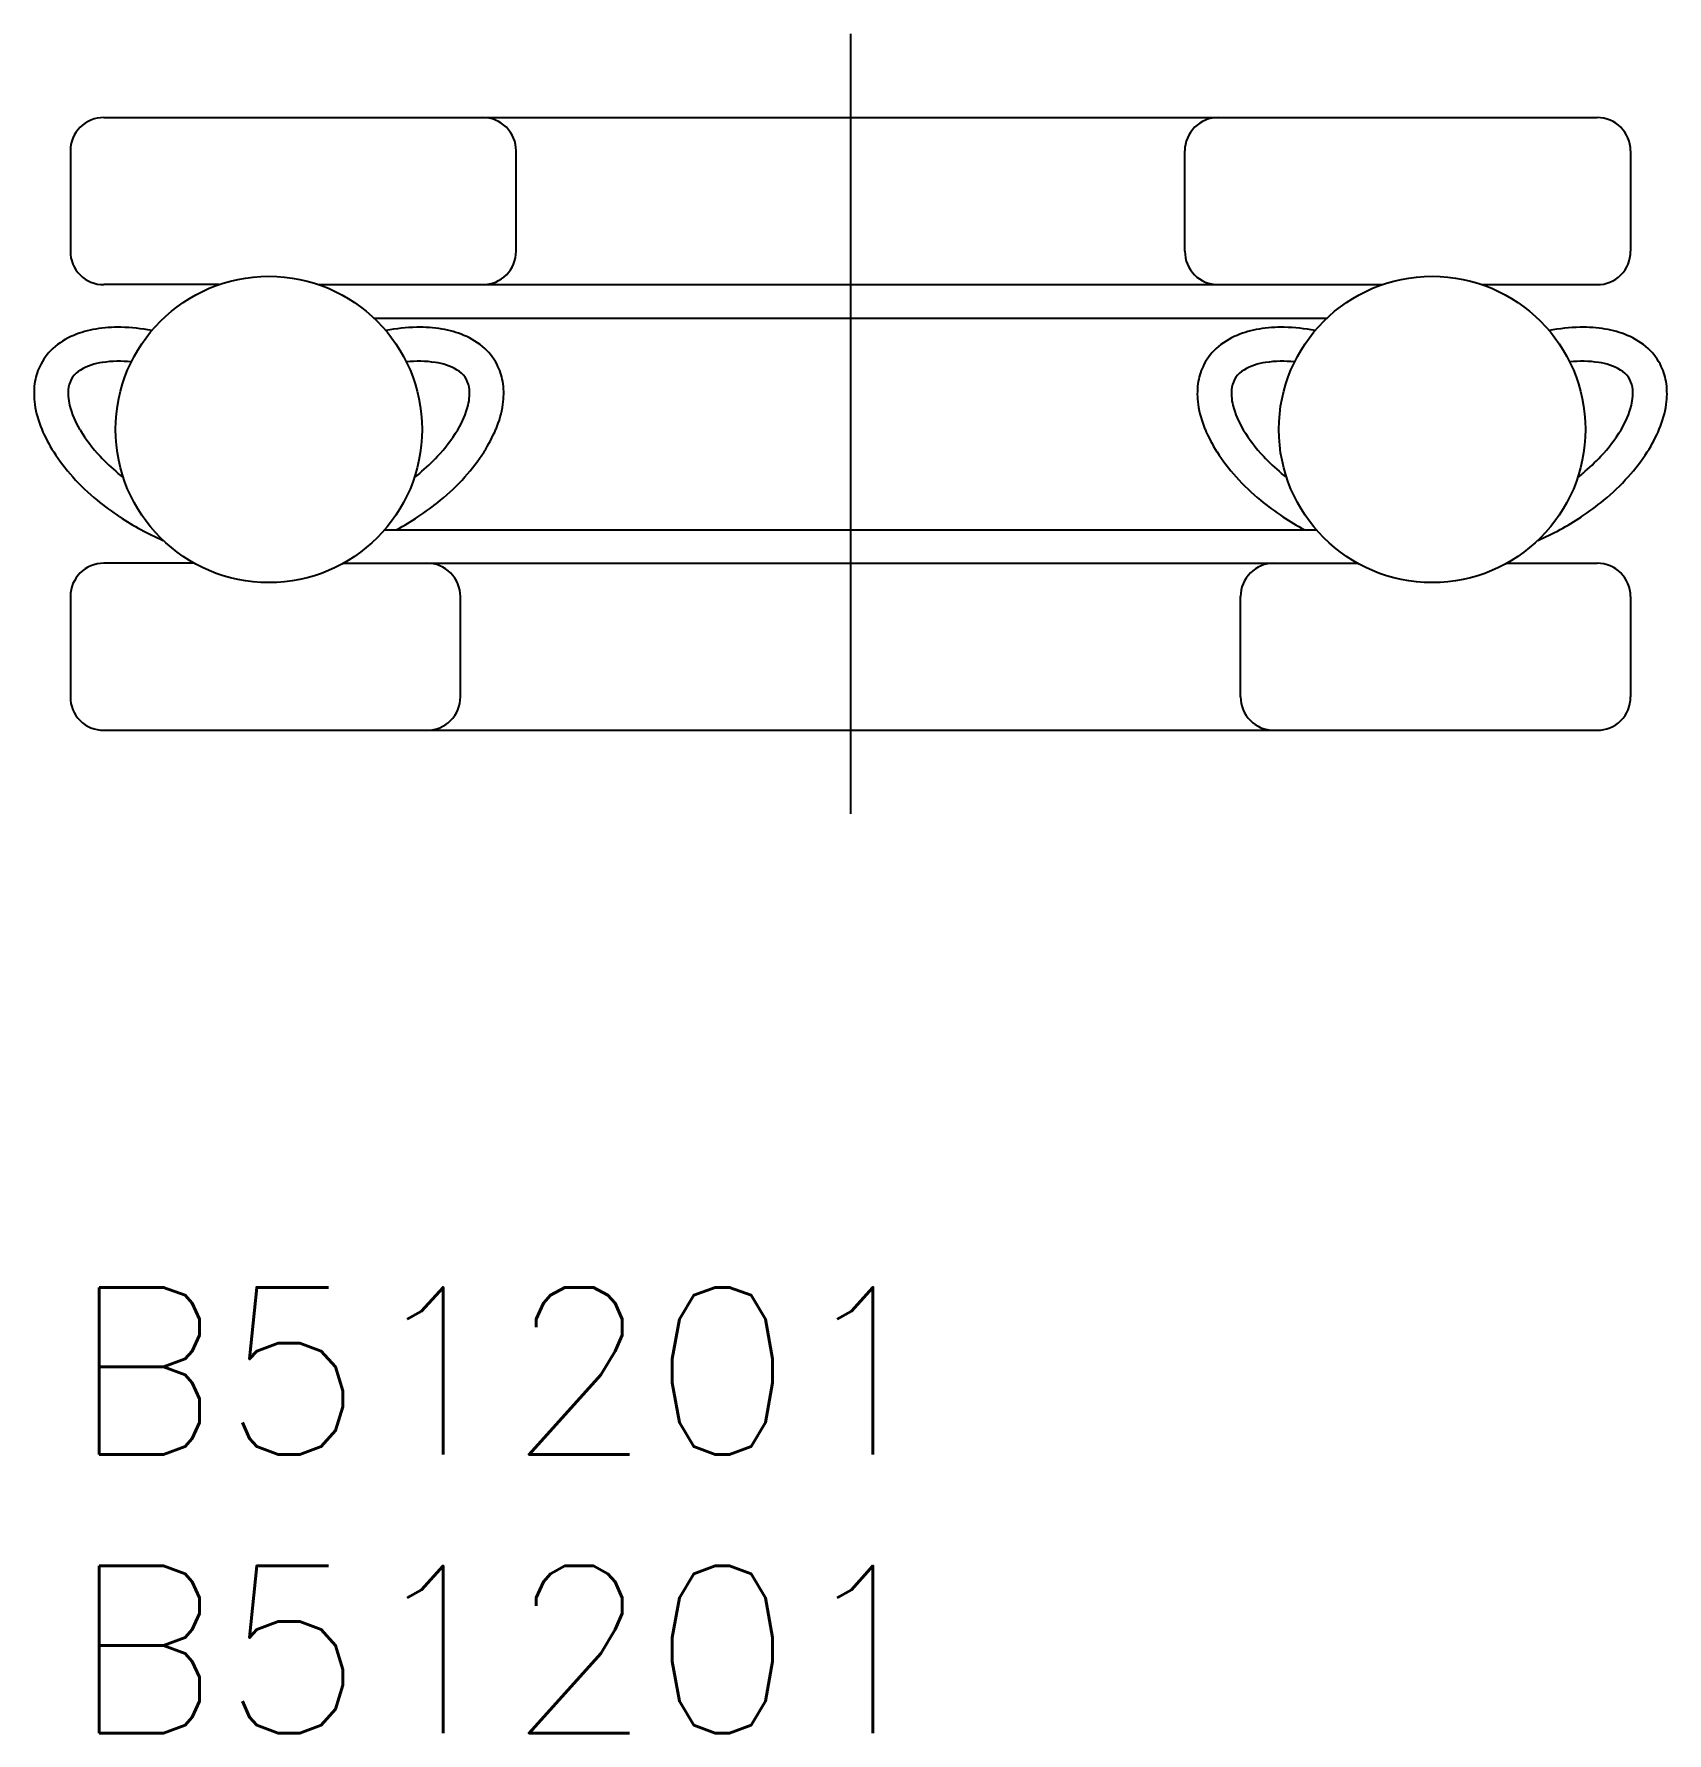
# Model space of a CAD drawing. Extents: x -0.7 to 28.6, y -8 to 22.5.
import ezdxf

# ---------------------------------------------------------------- set-up
doc = ezdxf.new("R2010")
doc.units = 0
doc.header["$LTSCALE"] = 0.5
doc.linetypes.add('CENTER', pattern=[50.8, 31.75, -6.35, 6.35, -6.35])
for name, color, linetype in [('MSM_CENTER', 1, 'CENTER'), ('MSM_CONTINUOUS', 7, 'CONTINUOUS'), ('MSM_PART_NUMBER', 7, 'CONTINUOUS')]:
    doc.layers.add(name, color=color, linetype=linetype)
doc.styles.get("Standard").update_dxf_attribs({"font": 'txt.shx', "height": 3, "bigfont": 'bigfont.shx'})

# ---------------------------------------------------------------- blocks, each defined once
blk = doc.blocks.new('*U2')
at = {"layer": 'MSM_PART_NUMBER'}
blk.add_text('B51201', height=3, dxfattribs=at).set_placement((0, -3))
blk = doc.blocks.new('*U3')
at = {"layer": 'MSM_PART_NUMBER'}
blk.add_text('B51201', height=3, dxfattribs=at).set_placement((0, -8))

msp = doc.modelspace()

# ---------------------------------------------------------------- linework, layer by layer
at = {"layer": 'MSM_CENTER'}
msp.add_line((13.997, 22.5), (13.997, 8.5), dxfattribs=at)
at = {"layer": 'MSM_CONTINUOUS'}
for p, q in [((0.597, 21), (27.397, 21)), ((-0.003, 20.4), (-0.003, 18.6)), ((7.997, 18.6), (7.997, 20.4)), ((19.997, 18.6), (19.997, 20.4)), ((27.997, 20.4), (27.997, 18.6)), ((2.661, 18), (0.597, 18)), ((4.457, 18), (23.537, 18)), ((25.333, 18), (27.397, 18)), ((5.447, 17.4), (22.547, 17.4)), ((5.638, 13.6), (22.357, 13.6)), ((2.218, 13), (0.597, 13)), ((4.901, 13), (23.094, 13)), ((25.777, 13), (27.397, 13)), ((-0.003, 12.4), (-0.003, 10.6)), ((6.997, 10.6), (6.997, 12.4)), ((20.997, 10.6), (20.997, 12.4)), ((27.997, 12.4), (27.997, 10.6)), ((0.603, 10), (27.397, 10))]:
    msp.add_line(p, q, dxfattribs=at)
for centre in [(3.559, 15.401), (24.435, 15.401)]:
    msp.add_circle(centre, 2.75, dxfattribs=at)
for centre, radius, start, end in [((0.597, 20.4), 0.6, 89.9999, 180), ((7.397, 20.4), 0.6, 360, 90.0001), ((20.597, 20.4), 0.6, 89.9999, 180), ((27.397, 20.4), 0.6, 0, 89.9999), ((0.597, 18.6), 0.6, 180, 270.0001), ((7.397, 18.6), 0.6, 270.0001, 0), ((20.597, 18.6), 0.6, 180, 269.9999), ((27.397, 18.6), 0.6, 269.9999, 360), ((0.526, 15.93), 1.251, 111.9622, 132.449), ((0.747, 15.426), 1.801, 99.4197, 112.4711), ((0.844, 14.862), 2.373, 88.5126, 99.505), ((0.83, 13.884), 3.352, 79.1927, 88.7161), ((6.288, 13.884), 3.352, 91.2839, 100.8073), ((6.275, 14.862), 2.373, 80.495, 91.4874), ((6.372, 15.426), 1.801, 67.5289, 80.5803), ((6.592, 15.93), 1.251, 47.551, 68.0378), ((21.403, 15.93), 1.251, 111.9626, 132.4494), ((21.623, 15.426), 1.801, 99.4201, 112.4716), ((21.72, 14.862), 2.373, 88.513, 99.5054), ((21.707, 13.884), 3.352, 79.1921, 88.7165), ((27.164, 13.884), 3.352, 91.2844, 100.8087), ((27.151, 14.862), 2.373, 80.4955, 91.4878), ((27.248, 15.426), 1.801, 67.5293, 80.5808), ((27.468, 15.93), 1.251, 47.5514, 68.0382), ((0.352, 16.118), 0.994, 132.3311, 155.3416), ((6.767, 16.118), 0.994, 24.6584, 47.6689), ((21.228, 16.118), 0.994, 132.3315, 155.342), ((27.643, 16.118), 0.994, 24.6589, 47.6693), ((0.402, 16.081), 1.055, 154.6495, 172.3647), ((0.705, 15.582), 1.029, 97.4711, 120.5801), ((0.868, 14.603), 2.022, 83.6854, 98.46), ((6.25, 14.603), 2.022, 81.54, 96.3146), ((6.414, 15.582), 1.029, 59.4199, 82.5289), ((6.717, 16.081), 1.055, 7.6353, 25.3505), ((21.278, 16.081), 1.055, 154.6499, 172.3652), ((21.581, 15.582), 1.029, 97.4715, 120.5806), ((21.744, 14.603), 2.022, 83.6847, 98.4605), ((27.127, 14.603), 2.022, 81.5404, 96.3161), ((27.29, 15.582), 1.029, 59.4203, 82.5293), ((27.593, 16.081), 1.055, 7.6357, 25.3509), ((0.698, 16.049), 1.353, 172.674, 188.4568), ((0.403, 16.082), 0.445, 119.9503, 170.096), ((6.715, 16.082), 0.445, 9.904, 60.0497), ((6.421, 16.049), 1.353, 351.5432, 7.326), ((21.574, 16.049), 1.353, 172.6744, 188.4572), ((21.279, 16.082), 0.445, 119.9507, 170.0965), ((27.592, 16.082), 0.445, 9.9044, 60.0501), ((27.297, 16.049), 1.353, 351.5436, 7.3264), ((0.795, 16.047), 0.838, 172.3477, 194.5888), ((6.324, 16.047), 0.838, 345.4112, 7.6523), ((21.671, 16.047), 0.838, 172.3481, 194.5892), ((27.2, 16.047), 0.838, 345.4116, 7.6528), ((1.135, 16.107), 1.794, 188.233, 202.9458), ((1.515, 16.224), 1.58, 194.195, 211.5861), ((5.603, 16.224), 1.58, 328.4139, 345.805), ((5.984, 16.107), 1.794, 337.0542, 351.767), ((22.011, 16.107), 1.794, 188.2335, 202.9462), ((22.392, 16.224), 1.58, 194.1954, 211.5865), ((26.479, 16.224), 1.58, 328.4143, 345.8054), ((26.86, 16.107), 1.794, 337.0547, 351.7674), ((1.971, 16.449), 2.697, 202.7164, 212.5756), ((2.682, 16.921), 2.938, 211.2673, 222.9411), ((4.437, 16.921), 2.938, 317.0589, 328.7327), ((5.147, 16.449), 2.697, 327.4244, 337.2836), ((22.847, 16.449), 2.697, 202.7168, 212.576), ((23.558, 16.921), 2.938, 211.2678, 222.9416), ((25.313, 16.921), 2.938, 317.0593, 328.7331), ((26.024, 16.449), 2.697, 327.4248, 337.2841), ((2.525, 16.811), 3.359, 212.7003, 222.3309), ((4.594, 16.811), 3.359, 317.6691, 327.2997), ((23.401, 16.811), 3.359, 212.7008, 222.3313), ((25.47, 16.811), 3.359, 317.6696, 327.3001), ((3.651, 17.901), 4.316, 223.6938, 229.63), ((3.467, 17.901), 4.316, 310.37, 316.3062), ((24.527, 17.901), 4.316, 223.6942, 229.6304), ((24.343, 17.901), 4.316, 310.3705, 316.3066), ((3.087, 17.299), 4.104, 222.0811, 230.5376), ((-6.174, 5.901), 11.194, 50.4855, 51.0996), ((13.292, 5.901), 11.194, 128.9004, 129.5145), ((4.031, 17.299), 4.104, 309.4624, 317.9189), ((23.963, 17.3), 4.104, 222.0816, 230.5381), ((14.702, 5.901), 11.194, 50.4862, 51.1), ((34.169, 5.902), 11.194, 128.9008, 129.5147), ((24.907, 17.3), 4.104, 309.4628, 317.9193), ((3.64, 17.968), 4.971, 230.5129, 236.305), ((3.478, 17.968), 4.971, 303.695, 309.4871), ((24.516, 17.968), 4.971, 230.5133, 236.3054), ((24.354, 17.968), 4.971, 303.6955, 309.4876), ((3.755, 18.168), 5.201, 236.4755, 241.3812), ((3.363, 18.168), 5.201, 298.6188, 303.5245), ((24.631, 18.168), 5.201, 236.4759, 241.3816), ((24.24, 18.168), 5.201, 298.6193, 303.5249), ((3.77, 18.278), 5.305, 241.8135, 246.6047), ((3.349, 18.278), 5.305, 298.141, 298.1865), ((24.646, 18.278), 5.305, 241.8139, 241.8612), ((24.225, 18.278), 5.305, 293.3975, 298.187), ((0.597, 12.4), 0.6, 90.0001, 180), ((6.397, 12.4), 0.6, 360, 90.0001), ((21.597, 12.4), 0.6, 89.9999, 180), ((27.397, 12.4), 0.6, 0, 89.9999), ((0.597, 10.6), 0.6, 180, 270.0001), ((6.397, 10.6), 0.6, 270.0001, 0), ((21.597, 10.6), 0.6, 180, 269.9999), ((27.397, 10.6), 0.6, 269.9999, 0)]:
    msp.add_arc(centre, radius, start, end, dxfattribs=at)

# ---------------------------------------------------------------- block references
for name in ['*U2', '*U3']:
    msp.add_blockref(name, (0, 0), dxfattribs=at)

doc.saveas('drawing.dxf')
